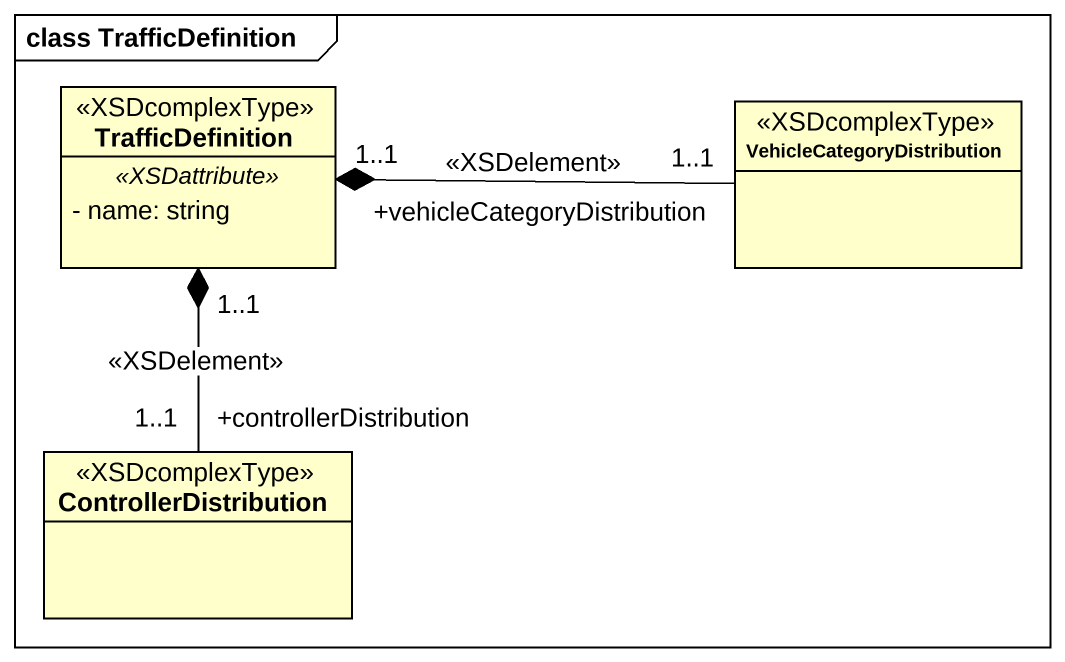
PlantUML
@startuml
mainframe class TrafficDefinition
hide circle
hide empty members
skinparam classAttributeIconSize 0
class TrafficDefinition <<XSDcomplexType>> {
  .. <<XSDattribute>> ..
  - name: string
}
class VehicleCategoryDistribution <<XSDcomplexType>>
class ControllerDistribution <<XSDcomplexType>>
TrafficDefinition "1..1" *-right- "+vehicleCategoryDistribution\n1..1" VehicleCategoryDistribution : <<XSDelement>>
TrafficDefinition "1..1" *-- "+controllerDistribution\n1..1" ControllerDistribution : <<XSDelement>>
@enduml
